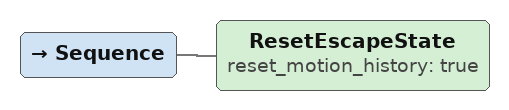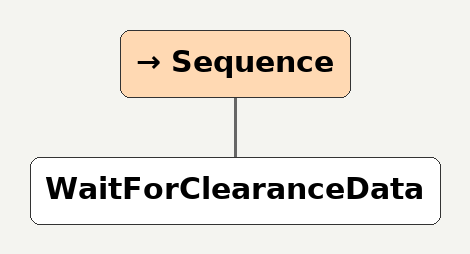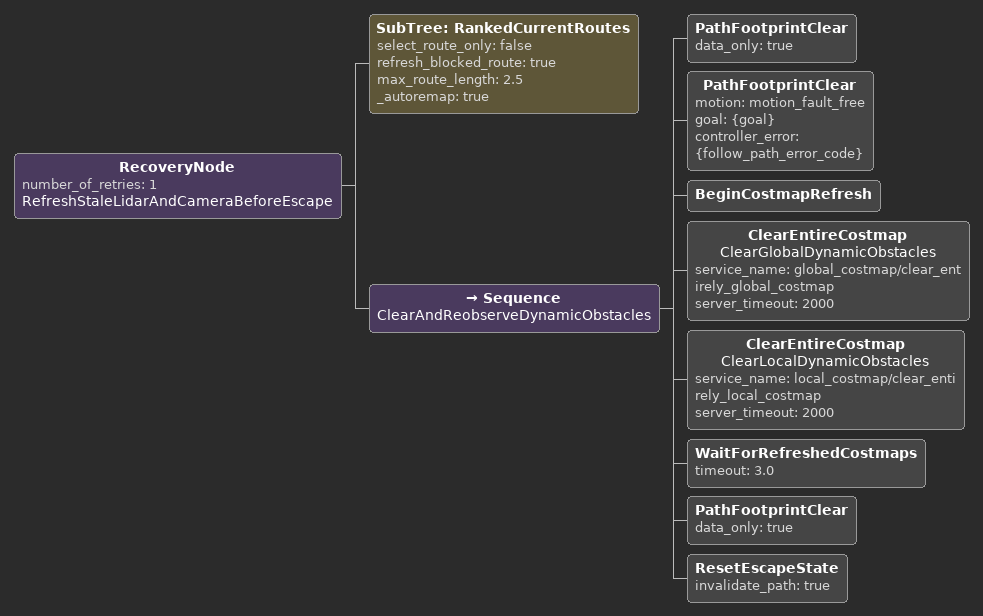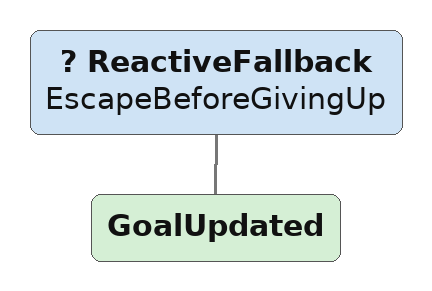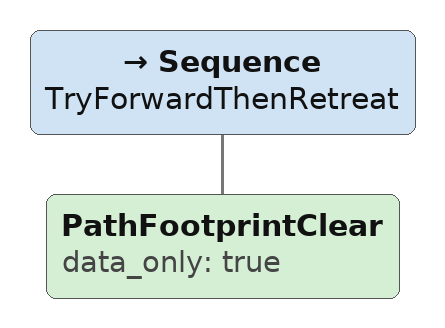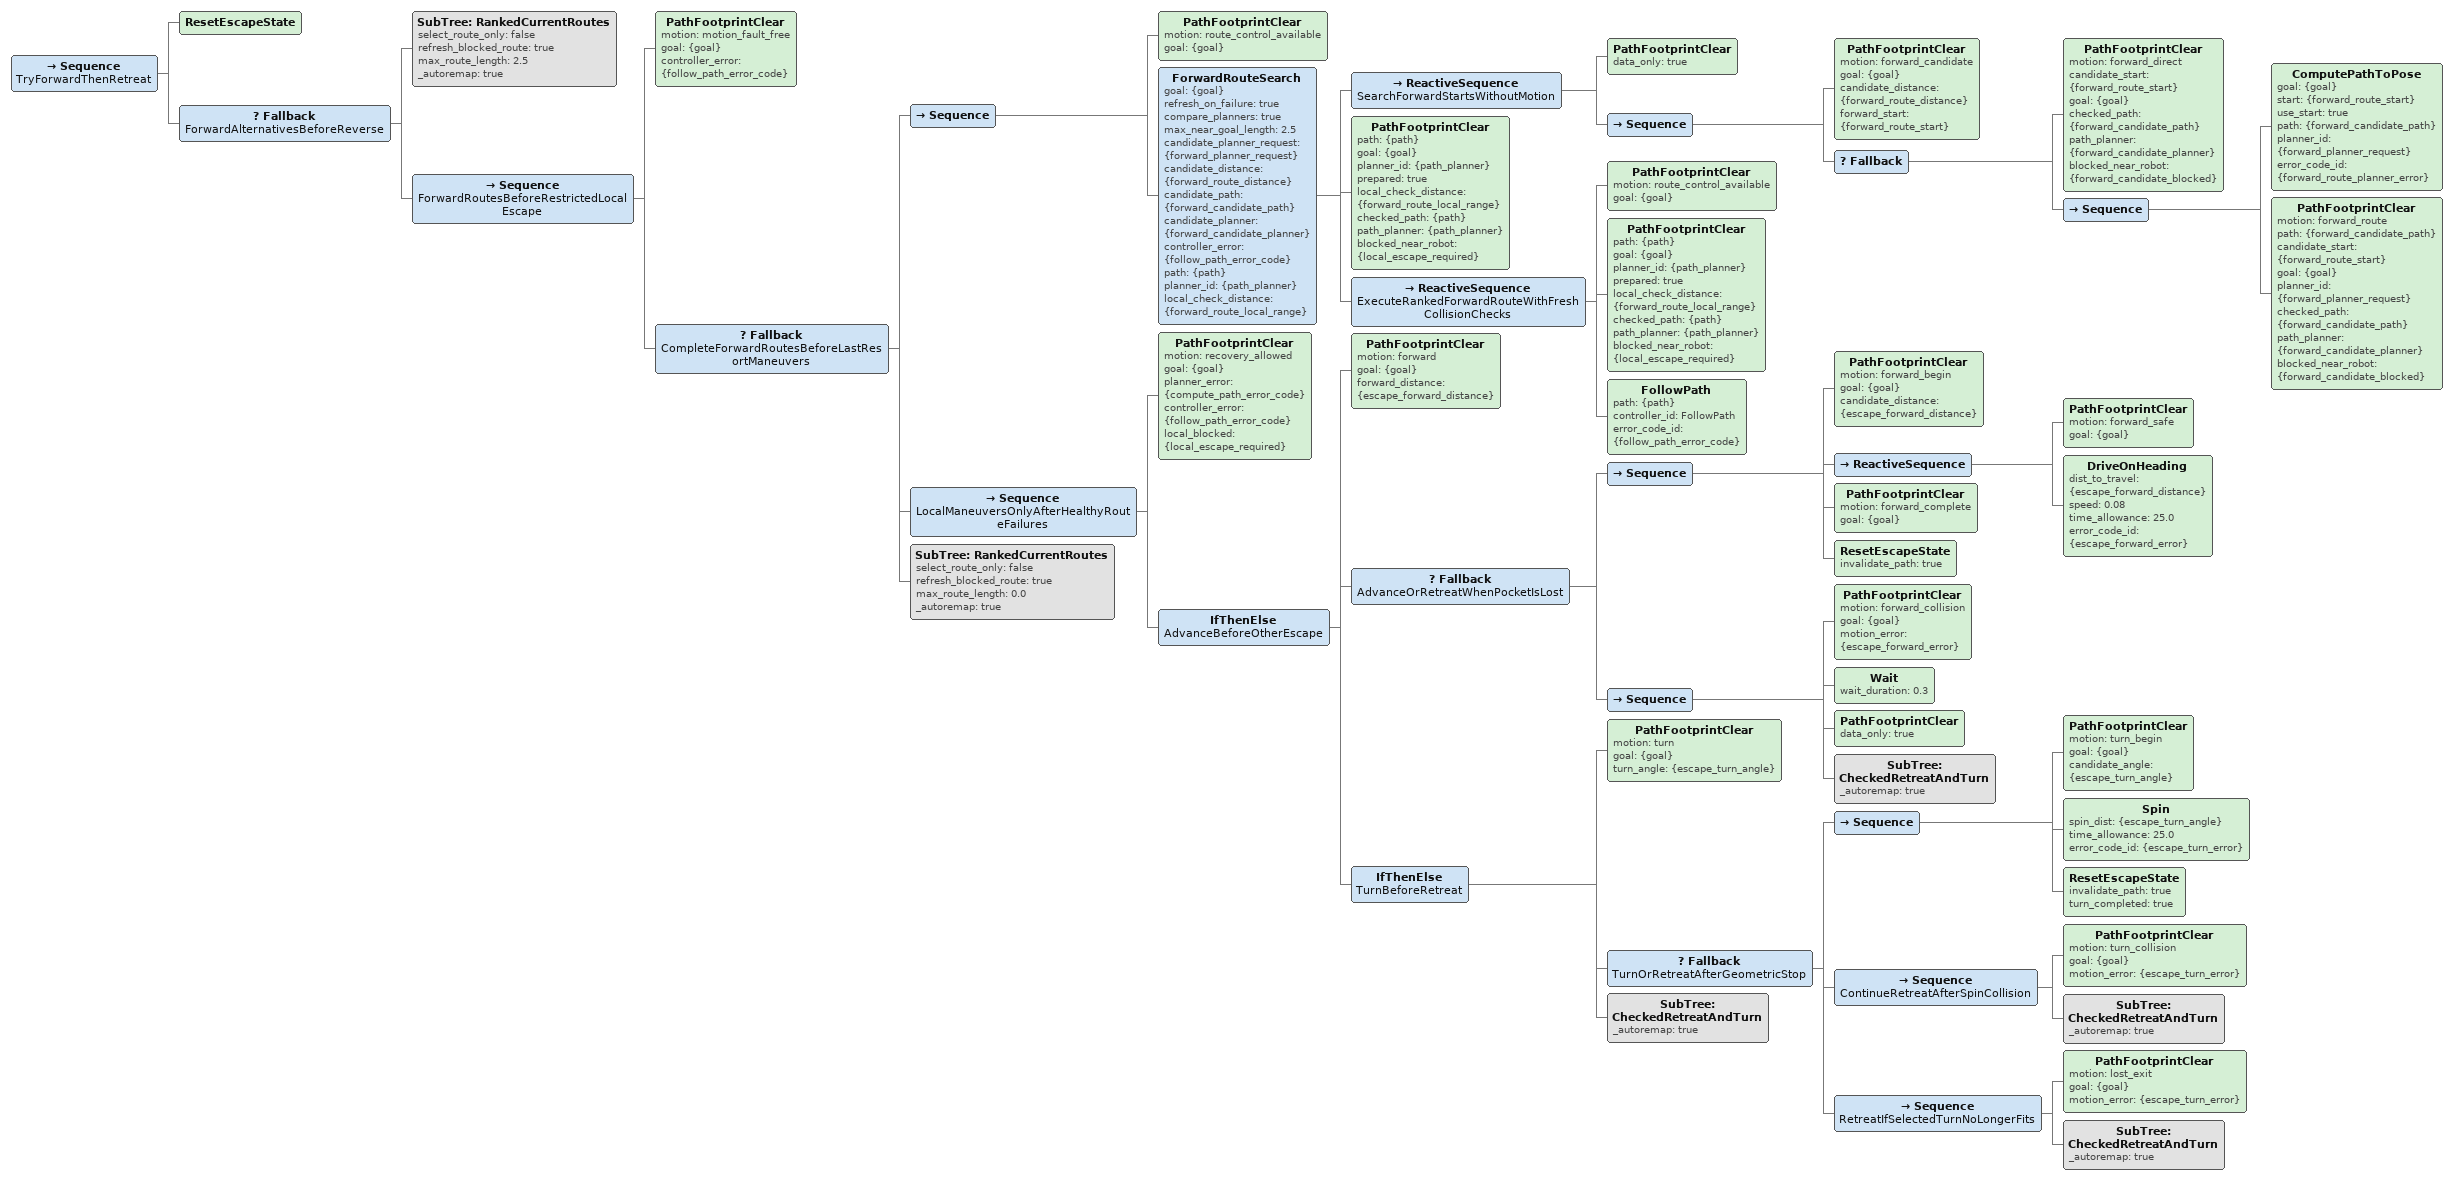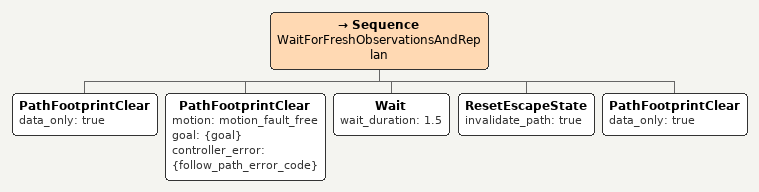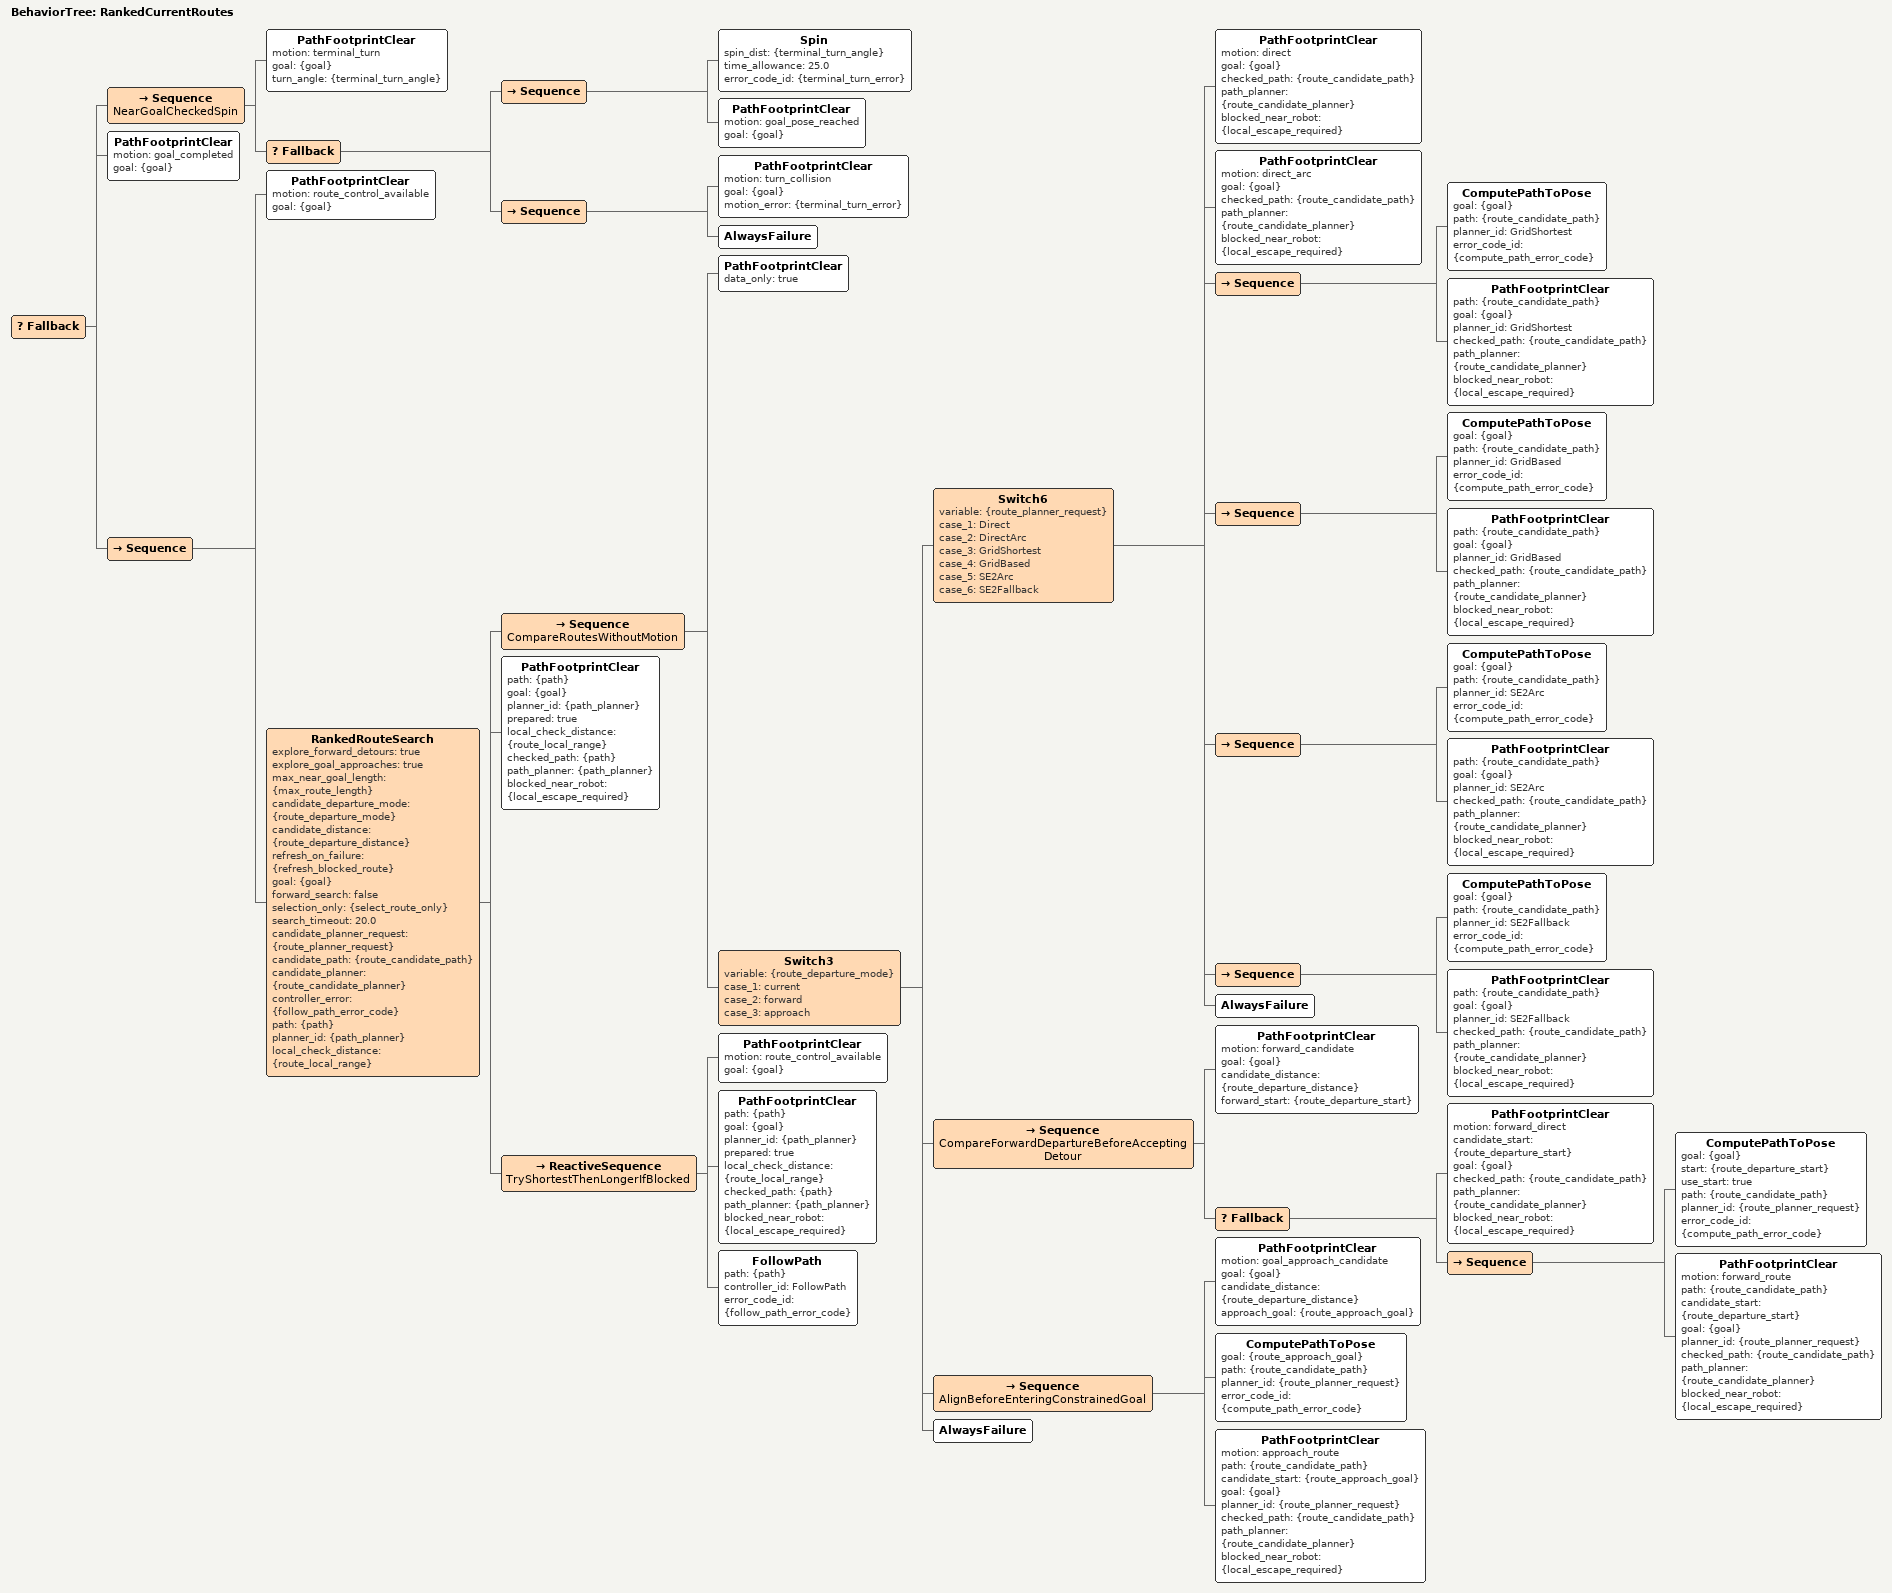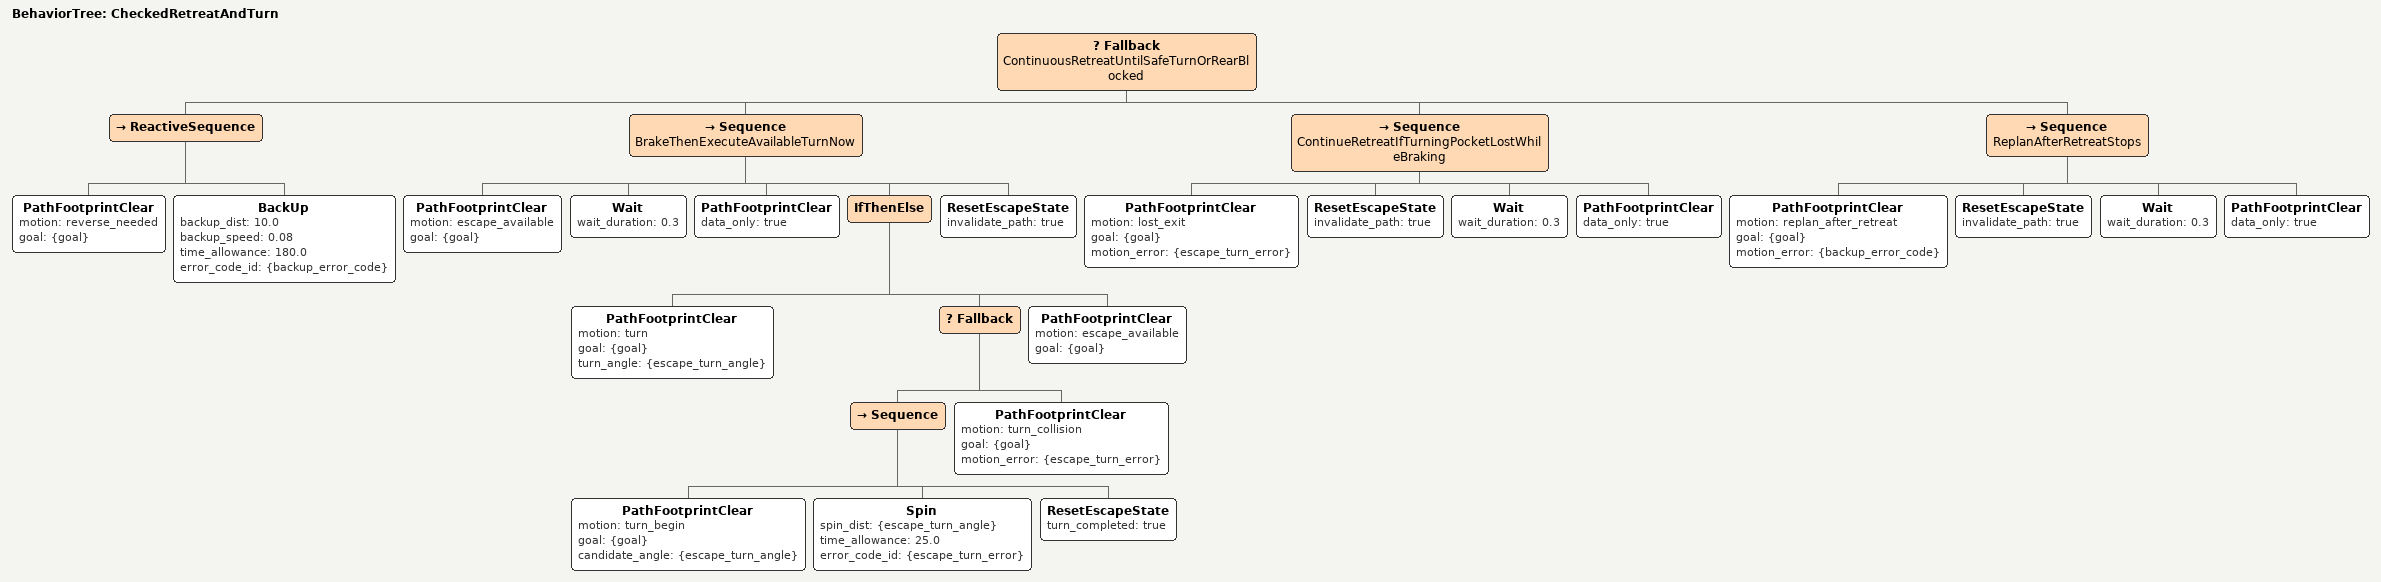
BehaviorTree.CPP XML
<Sequence>
<ResetEscapeState reset_motion_history="true"/>
</Sequence>

<Sequence>
<WaitForClearanceData/>
</Sequence>

<RecoveryNode number_of_retries="1" name="RefreshStaleLidarAndCameraBeforeEscape">
  <SubTree ID="RankedCurrentRoutes" select_route_only="false" refresh_blocked_route="true" max_route_length="2.5" _autoremap="true"/>
  <Sequence name="ClearAndReobserveDynamicObstacles">
    <PathFootprintClear data_only="true"/>
    <PathFootprintClear motion="motion_fault_free" goal="{goal}" controller_error="{follow_path_error_code}"/>
    <BeginCostmapRefresh/>
    <ClearEntireCostmap name="ClearGlobalDynamicObstacles" service_name="global_costmap/clear_entirely_global_costmap" server_timeout="2000"/>
    <ClearEntireCostmap name="ClearLocalDynamicObstacles" service_name="local_costmap/clear_entirely_local_costmap" server_timeout="2000"/>
    <WaitForRefreshedCostmaps timeout="3.0"/>
    <PathFootprintClear data_only="true"/>
    <ResetEscapeState invalidate_path="true"/>
  </Sequence>
</RecoveryNode>

<ReactiveFallback name="EscapeBeforeGivingUp">
  <GoalUpdated/>
</ReactiveFallback>

<Sequence name="TryForwardThenRetreat">
  <PathFootprintClear data_only="true"/>
</Sequence>

<Sequence name="TryForwardThenRetreat">
  <ResetEscapeState/>
  <Fallback name="ForwardAlternativesBeforeReverse">
    <SubTree ID="RankedCurrentRoutes" select_route_only="false" refresh_blocked_route="true" max_route_length="2.5" _autoremap="true"/>
    <Sequence name="ForwardRoutesBeforeRestrictedLocalEscape">
      <PathFootprintClear motion="motion_fault_free" goal="{goal}" controller_error="{follow_path_error_code}"/>
      <Fallback name="CompleteForwardRoutesBeforeLastResortManeuvers">
        <Sequence>
          <PathFootprintClear motion="route_control_available" goal="{goal}"/>
        <ForwardRouteSearch goal="{goal}" refresh_on_failure="true" compare_planners="true" max_near_goal_length="2.5" candidate_planner_request="{forward_planner_request}" candidate_distance="{forward_route_distance}" candidate_path="{forward_candidate_path}" candidate_planner="{forward_candidate_planner}" controller_error="{follow_path_error_code}" path="{path}" planner_id="{path_planner}" local_check_distance="{forward_route_local_range}">
          <ReactiveSequence name="SearchForwardStartsWithoutMotion">
            <PathFootprintClear data_only="true"/>
            <Sequence>
              <PathFootprintClear motion="forward_candidate" goal="{goal}" candidate_distance="{forward_route_distance}" forward_start="{forward_route_start}"/>
              <Fallback>
                <PathFootprintClear motion="forward_direct" candidate_start="{forward_route_start}" goal="{goal}" checked_path="{forward_candidate_path}" path_planner="{forward_candidate_planner}" blocked_near_robot="{forward_candidate_blocked}"/>
              <Sequence>
                <ComputePathToPose goal="{goal}" start="{forward_route_start}" use_start="true" path="{forward_candidate_path}" planner_id="{forward_planner_request}" error_code_id="{forward_route_planner_error}"/>
                <PathFootprintClear motion="forward_route" path="{forward_candidate_path}" candidate_start="{forward_route_start}" goal="{goal}" planner_id="{forward_planner_request}" checked_path="{forward_candidate_path}" path_planner="{forward_candidate_planner}" blocked_near_robot="{forward_candidate_blocked}"/>
              </Sequence>
              </Fallback>
            </Sequence>
          </ReactiveSequence>
          <PathFootprintClear path="{path}" goal="{goal}" planner_id="{path_planner}" prepared="true" local_check_distance="{forward_route_local_range}" checked_path="{path}" path_planner="{path_planner}" blocked_near_robot="{local_escape_required}"/>
          <ReactiveSequence name="ExecuteRankedForwardRouteWithFreshCollisionChecks">
            <PathFootprintClear motion="route_control_available" goal="{goal}"/>
            <PathFootprintClear path="{path}" goal="{goal}" planner_id="{path_planner}" prepared="true" local_check_distance="{forward_route_local_range}" checked_path="{path}" path_planner="{path_planner}" blocked_near_robot="{local_escape_required}"/>
            <FollowPath path="{path}" controller_id="FollowPath" error_code_id="{follow_path_error_code}"/>
          </ReactiveSequence>
        </ForwardRouteSearch>
        </Sequence>
        <Sequence name="LocalManeuversOnlyAfterHealthyRouteFailures">
          <PathFootprintClear motion="recovery_allowed" goal="{goal}" planner_error="{compute_path_error_code}" controller_error="{follow_path_error_code}" local_blocked="{local_escape_required}"/>
      <IfThenElse name="AdvanceBeforeOtherEscape">
          <PathFootprintClear motion="forward" goal="{goal}" forward_distance="{escape_forward_distance}"/>
          <Fallback name="AdvanceOrRetreatWhenPocketIsLost">
            <Sequence>
              <PathFootprintClear motion="forward_begin" goal="{goal}" candidate_distance="{escape_forward_distance}"/>
              <ReactiveSequence>
                <PathFootprintClear motion="forward_safe" goal="{goal}"/>
                <DriveOnHeading dist_to_travel="{escape_forward_distance}" speed="0.08" time_allowance="25.0" error_code_id="{escape_forward_error}"/>
              </ReactiveSequence>
              <PathFootprintClear motion="forward_complete" goal="{goal}"/>
              <ResetEscapeState invalidate_path="true"/>
            </Sequence>
            <Sequence>
              <PathFootprintClear motion="forward_collision" goal="{goal}" motion_error="{escape_forward_error}"/>
              <Wait wait_duration="0.3"/>
              <PathFootprintClear data_only="true"/>
              <SubTree ID="CheckedRetreatAndTurn" _autoremap="true"/>
            </Sequence>
          </Fallback>
        <IfThenElse name="TurnBeforeRetreat">
          <PathFootprintClear motion="turn" goal="{goal}" turn_angle="{escape_turn_angle}"/>
          <Fallback name="TurnOrRetreatAfterGeometricStop">
            <Sequence>
              <PathFootprintClear motion="turn_begin" goal="{goal}" candidate_angle="{escape_turn_angle}"/>
              <Spin spin_dist="{escape_turn_angle}" time_allowance="25.0" error_code_id="{escape_turn_error}"/>
              <ResetEscapeState invalidate_path="true" turn_completed="true"/>
            </Sequence>
            <Sequence name="ContinueRetreatAfterSpinCollision">
              <PathFootprintClear motion="turn_collision" goal="{goal}" motion_error="{escape_turn_error}"/>
              <SubTree ID="CheckedRetreatAndTurn" _autoremap="true"/>
            </Sequence>
            <Sequence name="RetreatIfSelectedTurnNoLongerFits">
              <PathFootprintClear motion="lost_exit" goal="{goal}" motion_error="{escape_turn_error}"/>
              <SubTree ID="CheckedRetreatAndTurn" _autoremap="true"/>
            </Sequence>
          </Fallback>
        <SubTree ID="CheckedRetreatAndTurn" _autoremap="true"/>
        </IfThenElse>
      </IfThenElse>
        </Sequence>
        <SubTree ID="RankedCurrentRoutes" select_route_only="false" refresh_blocked_route="true" max_route_length="0.0" _autoremap="true"/>
      </Fallback>
    </Sequence>
  </Fallback>
</Sequence>

<Sequence name="WaitForFreshObservationsAndReplan">
  <PathFootprintClear data_only="true"/>
  <PathFootprintClear motion="motion_fault_free" goal="{goal}" controller_error="{follow_path_error_code}"/>
  <Wait wait_duration="1.5"/>
  <ResetEscapeState invalidate_path="true"/>
  <PathFootprintClear data_only="true"/>
</Sequence>

<BehaviorTree ID="RankedCurrentRoutes">
  <Fallback>
  <Sequence name="NearGoalCheckedSpin">
    <PathFootprintClear motion="terminal_turn" goal="{goal}" turn_angle="{terminal_turn_angle}"/>
    <Fallback>
      <Sequence>
        <Spin spin_dist="{terminal_turn_angle}" time_allowance="25.0" error_code_id="{terminal_turn_error}"/>
        <PathFootprintClear motion="goal_pose_reached" goal="{goal}"/>
      </Sequence>
      <Sequence>
        <PathFootprintClear motion="turn_collision" goal="{goal}" motion_error="{terminal_turn_error}"/>
        <AlwaysFailure/>
      </Sequence>
    </Fallback>
  </Sequence>
  <PathFootprintClear motion="goal_completed" goal="{goal}"/>
  <Sequence>
  <PathFootprintClear motion="route_control_available" goal="{goal}"/>
  <RankedRouteSearch explore_forward_detours="true" explore_goal_approaches="true" max_near_goal_length="{max_route_length}" candidate_departure_mode="{route_departure_mode}" candidate_distance="{route_departure_distance}" refresh_on_failure="{refresh_blocked_route}" goal="{goal}" forward_search="false" selection_only="{select_route_only}" search_timeout="20.0" candidate_planner_request="{route_planner_request}" candidate_path="{route_candidate_path}" candidate_planner="{route_candidate_planner}" controller_error="{follow_path_error_code}" path="{path}" planner_id="{path_planner}" local_check_distance="{route_local_range}">
    <Sequence name="CompareRoutesWithoutMotion">
      <PathFootprintClear data_only="true"/>
      <Switch3 variable="{route_departure_mode}" case_1="current" case_2="forward" case_3="approach">
        <Switch6 variable="{route_planner_request}" case_1="Direct" case_2="DirectArc" case_3="GridShortest" case_4="GridBased" case_5="SE2Arc" case_6="SE2Fallback">
          <PathFootprintClear motion="direct" goal="{goal}" checked_path="{route_candidate_path}" path_planner="{route_candidate_planner}" blocked_near_robot="{local_escape_required}"/>
          <PathFootprintClear motion="direct_arc" goal="{goal}" checked_path="{route_candidate_path}" path_planner="{route_candidate_planner}" blocked_near_robot="{local_escape_required}"/>
          <Sequence>
            <ComputePathToPose goal="{goal}" path="{route_candidate_path}" planner_id="GridShortest" error_code_id="{compute_path_error_code}"/>
            <PathFootprintClear path="{route_candidate_path}" goal="{goal}" planner_id="GridShortest" checked_path="{route_candidate_path}" path_planner="{route_candidate_planner}" blocked_near_robot="{local_escape_required}"/>
          </Sequence>
          <Sequence>
            <ComputePathToPose goal="{goal}" path="{route_candidate_path}" planner_id="GridBased" error_code_id="{compute_path_error_code}"/>
            <PathFootprintClear path="{route_candidate_path}" goal="{goal}" planner_id="GridBased" checked_path="{route_candidate_path}" path_planner="{route_candidate_planner}" blocked_near_robot="{local_escape_required}"/>
          </Sequence>
          <Sequence>
            <ComputePathToPose goal="{goal}" path="{route_candidate_path}" planner_id="SE2Arc" error_code_id="{compute_path_error_code}"/>
            <PathFootprintClear path="{route_candidate_path}" goal="{goal}" planner_id="SE2Arc" checked_path="{route_candidate_path}" path_planner="{route_candidate_planner}" blocked_near_robot="{local_escape_required}"/>
          </Sequence>
          <Sequence>
            <ComputePathToPose goal="{goal}" path="{route_candidate_path}" planner_id="SE2Fallback" error_code_id="{compute_path_error_code}"/>
            <PathFootprintClear path="{route_candidate_path}" goal="{goal}" planner_id="SE2Fallback" checked_path="{route_candidate_path}" path_planner="{route_candidate_planner}" blocked_near_robot="{local_escape_required}"/>
          </Sequence>
          <AlwaysFailure/>
        </Switch6>
        <Sequence name="CompareForwardDepartureBeforeAcceptingDetour">
          <PathFootprintClear motion="forward_candidate" goal="{goal}" candidate_distance="{route_departure_distance}" forward_start="{route_departure_start}"/>
          <Fallback>
            <PathFootprintClear motion="forward_direct" candidate_start="{route_departure_start}" goal="{goal}" checked_path="{route_candidate_path}" path_planner="{route_candidate_planner}" blocked_near_robot="{local_escape_required}"/>
          <Sequence>
          <ComputePathToPose goal="{goal}" start="{route_departure_start}" use_start="true" path="{route_candidate_path}" planner_id="{route_planner_request}" error_code_id="{compute_path_error_code}"/>
          <PathFootprintClear motion="forward_route" path="{route_candidate_path}" candidate_start="{route_departure_start}" goal="{goal}" planner_id="{route_planner_request}" checked_path="{route_candidate_path}" path_planner="{route_candidate_planner}" blocked_near_robot="{local_escape_required}"/>
          </Sequence>
          </Fallback>
        </Sequence>
        <Sequence name="AlignBeforeEnteringConstrainedGoal">
          <PathFootprintClear motion="goal_approach_candidate" goal="{goal}" candidate_distance="{route_departure_distance}" approach_goal="{route_approach_goal}"/>
          <ComputePathToPose goal="{route_approach_goal}" path="{route_candidate_path}" planner_id="{route_planner_request}" error_code_id="{compute_path_error_code}"/>
          <PathFootprintClear motion="approach_route" path="{route_candidate_path}" candidate_start="{route_approach_goal}" goal="{goal}" planner_id="{route_planner_request}" checked_path="{route_candidate_path}" path_planner="{route_candidate_planner}" blocked_near_robot="{local_escape_required}"/>
        </Sequence>
        <AlwaysFailure/>
      </Switch3>
    </Sequence>
    <PathFootprintClear path="{path}" goal="{goal}" planner_id="{path_planner}" prepared="true" local_check_distance="{route_local_range}" checked_path="{path}" path_planner="{path_planner}" blocked_near_robot="{local_escape_required}"/>
    <ReactiveSequence name="TryShortestThenLongerIfBlocked">
      <PathFootprintClear motion="route_control_available" goal="{goal}"/>
      <PathFootprintClear path="{path}" goal="{goal}" planner_id="{path_planner}" prepared="true" local_check_distance="{route_local_range}" checked_path="{path}" path_planner="{path_planner}" blocked_near_robot="{local_escape_required}"/>
      <FollowPath path="{path}" controller_id="FollowPath" error_code_id="{follow_path_error_code}"/>
    </ReactiveSequence>
  </RankedRouteSearch>
  </Sequence>
  </Fallback>
</BehaviorTree>

<BehaviorTree ID="CheckedRetreatAndTurn">
  <Fallback name="ContinuousRetreatUntilSafeTurnOrRearBlocked">
    <ReactiveSequence>
      <PathFootprintClear motion="reverse_needed" goal="{goal}"/>
      <BackUp backup_dist="10.0" backup_speed="0.08" time_allowance="180.0" error_code_id="{backup_error_code}"/>
    </ReactiveSequence>
    <Sequence name="BrakeThenExecuteAvailableTurnNow">
      <PathFootprintClear motion="escape_available" goal="{goal}"/>
      <Wait wait_duration="0.3"/>
      <PathFootprintClear data_only="true"/>
      <IfThenElse>
        <PathFootprintClear motion="turn" goal="{goal}" turn_angle="{escape_turn_angle}"/>
        <Fallback>
          <Sequence>
            <PathFootprintClear motion="turn_begin" goal="{goal}" candidate_angle="{escape_turn_angle}"/>
            <Spin spin_dist="{escape_turn_angle}" time_allowance="25.0" error_code_id="{escape_turn_error}"/>
            <ResetEscapeState turn_completed="true"/>
          </Sequence>
          <PathFootprintClear motion="turn_collision" goal="{goal}" motion_error="{escape_turn_error}"/>
        </Fallback>
        <PathFootprintClear motion="escape_available" goal="{goal}"/>
      </IfThenElse>
      <ResetEscapeState invalidate_path="true"/>
    </Sequence>
    <Sequence name="ContinueRetreatIfTurningPocketLostWhileBraking">
      <PathFootprintClear motion="lost_exit" goal="{goal}" motion_error="{escape_turn_error}"/>
      <ResetEscapeState invalidate_path="true"/>
      <Wait wait_duration="0.3"/>
      <PathFootprintClear data_only="true"/>
    </Sequence>
    <Sequence name="ReplanAfterRetreatStops">
      <PathFootprintClear motion="replan_after_retreat" goal="{goal}" motion_error="{backup_error_code}"/>
      <ResetEscapeState invalidate_path="true"/>
      <Wait wait_duration="0.3"/>
      <PathFootprintClear data_only="true"/>
    </Sequence>
  </Fallback>
</BehaviorTree>
